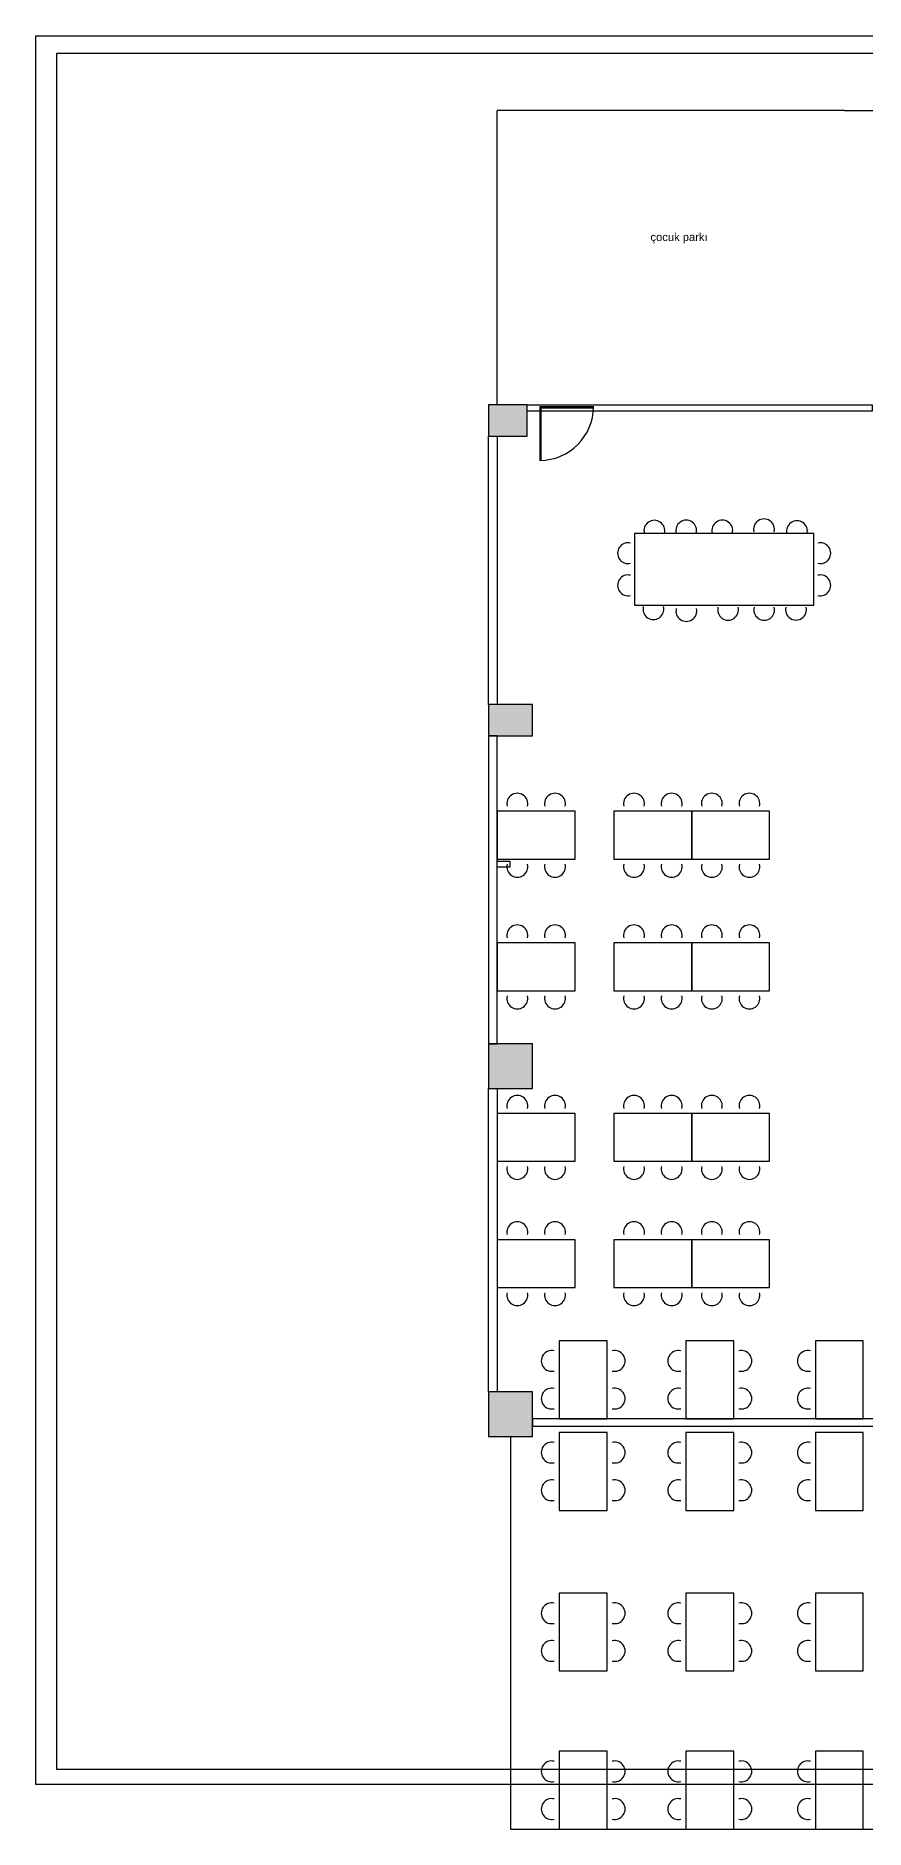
# Model space of a CAD drawing. Header units: millimetres. Extents: x -1066 to 22000, y -1118 to 1876.
# Drawn here: x 8345 to 9731, y -1118 to 1876 of the extents above; entities that cross this region are included whole.
import ezdxf

# ---------------------------------------------------------------- set-up
doc = ezdxf.new("R2010")
doc.units = ezdxf.units.MM
for name, color, linetype in [('DUVAR', 1, 'Continuous'), ('kapı ABD', 55, 'Continuous'), ('S2000-025 Antet', 7, 'Continuous')]:
    doc.layers.add(name, color=color, linetype=linetype)
doc.styles.get("Standard").update_dxf_attribs({"font": 'arial.ttf'})

# ---------------------------------------------------------------- blocks, each defined once
blk = doc.blocks.new('rtyjjkw5')
at = {"layer": 'kapı ABD', "color": 7}
for p, q in [((-2, 2), (-2, 90)), ((0, 0), (0, 90)), ((-2, 2), (-90, 2)), ((0, 0), (-90, 0))]:
    blk.add_line(p, q, dxfattribs=at)
blk.add_arc((0, 0), 90, 90, 180, dxfattribs=at)

msp = doc.modelspace()

# ---------------------------------------------------------------- hatches: boundary and pattern name
at = {"layer": 'DUVAR'}
h = msp.add_hatch(dxfattribs=at)
h.set_pattern_fill('ANSI36', color=157)
h.set_pattern_definition([(45, (6031.215, 9e-13), (1.683798, 6.173926), [7.9375, -1.5875, 0, -1.5875])])
h.paths.add_polyline_path([(10460.4, 749.9), (10420.7, 749.9), (10420.6, 707.3), (10460.3, 707.3)])
h.paths.add_polyline_path([(9166.5, 1260.3), (9102.1, 1260.3), (9102.1, 1207.7), (9166.5, 1207.7)])
h.paths.add_polyline_path([(9175.5, 759.9), (9102.1, 759.9), (9102.1, 707.3), (9175.5, 707.3)])
h.paths.add_polyline_path([(9175.5, 193.3), (9102.1, 193.3), (9102.1, 118.6), (9116.7, 118.6), (9175.5, 118.6)])
h.paths.add_polyline_path([(9175.5, -387.8), (9102.1, -387.8), (9102.1, -462.5), (9175.5, -462.5)])
h.paths.add_polyline_path([(9835.2, -387.8), (9761.7, -387.8), (9761.7, -462.5), (9835.2, -462.5)])
h.paths.add_polyline_path([(10480.7, -387.8), (10407.2, -387.8), (10407.2, -462.5), (10480.7, -462.5)])

# ---------------------------------------------------------------- linework, layer by layer
for p, q in [((9696.9, 1751.7), (9116.7, 1751.7)), ((9116.7, 1260.3), (9116.7, 1751.7)), ((9696.9, 1751.7), (11149, 1751.7))]:
    msp.add_line(p, q)
for points in [[(8380.4, 1847.4), (12370.2, 1847.4), (12370.2, -1018.9), (8380.4, -1018.9)], [(9102.1, 1207.7), (9166.5, 1207.7), (9166.5, 1260.3), (9102.1, 1260.3)], [(9166.5, 1260.3), (9743.2, 1260.3), (9743.2, 1249.8), (9166.5, 1249.8)], [(9102.1, 1207.7), (9116.7, 1207.7), (9116.7, 759.9), (9102.1, 759.9)], [(9102.1, 707.3), (9175.5, 707.3), (9175.5, 759.9), (9102.1, 759.9)], [(9102.1, 193.3), (9116.7, 193.3), (9116.7, 707.3), (9102.1, 707.3)], [(9102.1, 118.6), (9175.5, 118.6), (9175.5, 193.3), (9102.1, 193.3)], [(9102.1, 118.6), (9116.7, 118.6), (9116.7, -387.8), (9102.1, -387.8)], [(9102.1, -462.5), (9175.5, -462.5), (9175.5, -387.8), (9102.1, -387.8)], [(9175.5, -445.2), (9761.7, -445.2), (9761.7, -432.9), (9175.5, -432.9)]]:
    msp.add_lwpolyline(points, close=True)
at = {"color": 8}
for points in [[(9246.7, 581.5), (9116.7, 581.5), (9116.7, 501.5), (9246.7, 501.5)], [(9441.7, 581.5), (9311.7, 581.5), (9311.7, 501.5), (9441.7, 501.5)], [(9571.7, 581.5), (9441.7, 581.5), (9441.7, 501.5), (9571.7, 501.5)], [(9246.7, 361.6), (9116.7, 361.6), (9116.7, 281.6), (9246.7, 281.6)], [(9441.7, 361.6), (9311.7, 361.6), (9311.7, 281.6), (9441.7, 281.6)], [(9571.7, 361.6), (9441.7, 361.6), (9441.7, 281.6), (9571.7, 281.6)], [(9246.7, 76.9), (9116.7, 76.9), (9116.7, -3.1), (9246.7, -3.1)], [(9441.7, 76.9), (9311.7, 76.9), (9311.7, -3.1), (9441.7, -3.1)], [(9571.7, 76.9), (9441.7, 76.9), (9441.7, -3.1), (9571.7, -3.1)], [(9246.7, -134), (9116.7, -134), (9116.7, -214), (9246.7, -214)], [(9441.7, -134), (9311.7, -134), (9311.7, -214), (9441.7, -214)], [(9571.7, -134), (9441.7, -134), (9441.7, -214), (9571.7, -214)], [(9220.2, -302.9), (9220.2, -432.9), (9300.2, -432.9), (9300.2, -302.9)], [(9431.9, -302.9), (9431.9, -432.9), (9511.9, -432.9), (9511.9, -302.9)], [(9648.4, -302.9), (9648.4, -432.9), (9728.4, -432.9), (9728.4, -302.9)], [(9220.2, -456), (9220.2, -586), (9300.2, -586), (9300.2, -456)], [(9431.9, -456), (9431.9, -586), (9511.9, -586), (9511.9, -456)], [(9648.4, -456), (9648.4, -586), (9728.4, -586), (9728.4, -456)], [(9220.2, -724.2), (9220.2, -854.2), (9300.2, -854.2), (9300.2, -724.2)], [(9431.9, -724.2), (9431.9, -854.2), (9511.9, -854.2), (9511.9, -724.2)], [(9648.4, -724.2), (9648.4, -854.2), (9728.4, -854.2), (9728.4, -724.2)], [(9220.2, -988.3), (9220.2, -1118.3), (9300.2, -1118.3), (9300.2, -988.3)], [(9431.9, -988.3), (9431.9, -1118.3), (9511.9, -1118.3), (9511.9, -988.3)], [(9648.4, -988.3), (9648.4, -1118.3), (9728.4, -1118.3), (9728.4, -988.3)]]:
    msp.add_lwpolyline(points, close=True, dxfattribs=at)
msp.add_lwpolyline([(9138.8, -462.5), (9138.8, -1118.3), (10037.8, -1118.3)])
for centre, start, end in [((9379.2, 1050), 345.9261, 194.0739), ((9432.4, 1050.2), 345.9261, 194.0739), ((9492.7, 1050.2), 345.9261, 194.0739), ((9562.4, 1052.3), 345.9261, 194.0739), ((9617.5, 1049.2), 345.9261, 194.0739), ((9335.1, 1012.5), 75.9261, 284.0739), ((9656.6, 1012.5), 255.9261, 104.0739), ((9335.1, 958.7), 75.9261, 284.0739), ((9656.6, 958.7), 255.9261, 104.0739), ((9377.6, 919), 165.9261, 14.0739), ((9432.7, 915.9), 165.9261, 14.0739), ((9502.4, 918), 165.9261, 14.0739), ((9562.7, 918), 165.9261, 14.0739), ((9615.9, 918.2), 165.9261, 14.0739), ((9150.2, 594.2), 345.9261, 194.0739), ((9213.1, 594.2), 345.9261, 194.0739), ((9345.2, 594.2), 345.9261, 194.0739), ((9408.1, 594.2), 345.9261, 194.0739), ((9475.2, 594.2), 345.9261, 194.0739), ((9538.1, 594.2), 345.9261, 194.0739), ((9150.2, 488.7), 165.9261, 14.0739), ((9213.1, 488.7), 165.9261, 14.0739), ((9345.2, 488.7), 165.9261, 14.0739), ((9408.1, 488.7), 165.9261, 14.0739), ((9475.2, 488.7), 165.9261, 14.0739), ((9538.1, 488.7), 165.9261, 14.0739), ((9150.2, 374.3), 345.9261, 194.0739), ((9213.1, 374.3), 345.9261, 194.0739), ((9345.2, 374.3), 345.9261, 194.0739), ((9408.1, 374.3), 345.9261, 194.0739), ((9475.2, 374.3), 345.9261, 194.0739), ((9538.1, 374.3), 345.9261, 194.0739), ((9150.2, 268.8), 165.9261, 14.0739), ((9213.1, 268.8), 165.9261, 14.0739), ((9345.2, 268.8), 165.9261, 14.0739), ((9408.1, 268.8), 165.9261, 14.0739), ((9475.2, 268.8), 165.9261, 14.0739), ((9538.1, 268.8), 165.9261, 14.0739), ((9150.2, 89.6), 345.9261, 194.0739), ((9213.1, 89.6), 345.9261, 194.0739), ((9345.2, 89.6), 345.9261, 194.0739), ((9408.1, 89.6), 345.9261, 194.0739), ((9475.2, 89.6), 345.9261, 194.0739), ((9538.1, 89.6), 345.9261, 194.0739), ((9150.2, -15.8), 165.9261, 14.0739), ((9213.1, -15.8), 165.9261, 14.0739), ((9345.2, -15.8), 165.9261, 14.0739), ((9408.1, -15.8), 165.9261, 14.0739), ((9475.2, -15.8), 165.9261, 14.0739), ((9538.1, -15.8), 165.9261, 14.0739), ((9150.2, -121.3), 345.9261, 194.0739), ((9213.1, -121.3), 345.9261, 194.0739), ((9345.2, -121.3), 345.9261, 194.0739), ((9408.1, -121.3), 345.9261, 194.0739), ((9475.2, -121.3), 345.9261, 194.0739), ((9538.1, -121.3), 345.9261, 194.0739), ((9150.2, -226.7), 165.9261, 14.0739), ((9213.1, -226.7), 165.9261, 14.0739), ((9345.2, -226.7), 165.9261, 14.0739), ((9408.1, -226.7), 165.9261, 14.0739), ((9475.2, -226.7), 165.9261, 14.0739), ((9538.1, -226.7), 165.9261, 14.0739), ((9207.5, -336.4), 75.9261, 284.0739), ((9312.9, -336.4), 255.9261, 104.0739), ((9419.1, -336.4), 75.9261, 284.0739), ((9524.6, -336.4), 255.9261, 104.0739), ((9635.7, -336.4), 75.9261, 284.0739), ((9207.5, -399.3), 75.9261, 284.0739), ((9312.9, -399.3), 255.9261, 104.0739), ((9419.1, -399.3), 75.9261, 284.0739), ((9524.6, -399.3), 255.9261, 104.0739), ((9635.7, -399.3), 75.9261, 284.0739), ((9207.5, -489.5), 75.9261, 284.0739), ((9312.9, -489.5), 255.9261, 104.0739), ((9419.1, -489.5), 75.9261, 284.0739), ((9524.6, -489.5), 255.9261, 104.0739), ((9635.7, -489.5), 75.9261, 284.0739), ((9207.5, -552.4), 75.9261, 284.0739), ((9312.9, -552.4), 255.9261, 104.0739), ((9419.1, -552.4), 75.9261, 284.0739), ((9524.6, -552.4), 255.9261, 104.0739), ((9635.7, -552.4), 75.9261, 284.0739), ((9207.5, -757.8), 75.9261, 284.0739), ((9312.9, -757.8), 255.9261, 104.0739), ((9419.1, -757.8), 75.9261, 284.0739), ((9524.6, -757.8), 255.9261, 104.0739), ((9635.7, -757.8), 75.9261, 284.0739), ((9207.5, -820.7), 75.9261, 284.0739), ((9312.9, -820.7), 255.9261, 104.0739), ((9419.1, -820.7), 75.9261, 284.0739), ((9524.6, -820.7), 255.9261, 104.0739), ((9635.7, -820.7), 75.9261, 284.0739), ((9207.5, -1021.9), 75.9261, 284.0739), ((9312.9, -1021.9), 255.9261, 104.0739), ((9419.1, -1021.9), 75.9261, 284.0739), ((9524.6, -1021.9), 255.9261, 104.0739), ((9635.7, -1021.9), 75.9261, 284.0739), ((9207.5, -1084.8), 75.9261, 284.0739), ((9312.9, -1084.8), 255.9261, 104.0739), ((9419.1, -1084.8), 75.9261, 284.0739), ((9524.6, -1084.8), 255.9261, 104.0739), ((9635.7, -1084.8), 75.9261, 284.0739)]:
    msp.add_arc(centre, 17.4, start, end, dxfattribs=at)
at = {"layer": 'DUVAR'}
for p, q in [((9345.8, 1045.6), (9345.8, 925.6)), ((9645.8, 1045.6), (9345.8, 1045.6)), ((9645.8, 925.6), (9645.8, 1045.6)), ((9345.8, 925.6), (9645.8, 925.6))]:
    msp.add_line(p, q, dxfattribs=at)
at = {"layer": 'DUVAR', "color": 5}
msp.add_lwpolyline([(9137.7, 488.2), (9116.7, 488.2), (9116.7, 498.2), (9137.7, 498.2)], close=True, dxfattribs=at)
at = {"layer": 'S2000-025 Antet'}
msp.add_lwpolyline([(8345.4, 1876.4), (12380.2, 1876.4), (12380.2, -1043.9), (8345.4, -1043.9)], close=True, dxfattribs=at)

# ---------------------------------------------------------------- block references
at = {"rotation": 180}
msp.add_blockref('rtyjjkw5', (9187.5, 1257.4), dxfattribs=at)

# ---------------------------------------------------------------- texts
at = {"layer": 'DUVAR'}
msp.add_text('çocuk parkı', height=13.365, dxfattribs=at).set_placement((9372.7, 1533.8))

doc.saveas('drawing.dxf')
